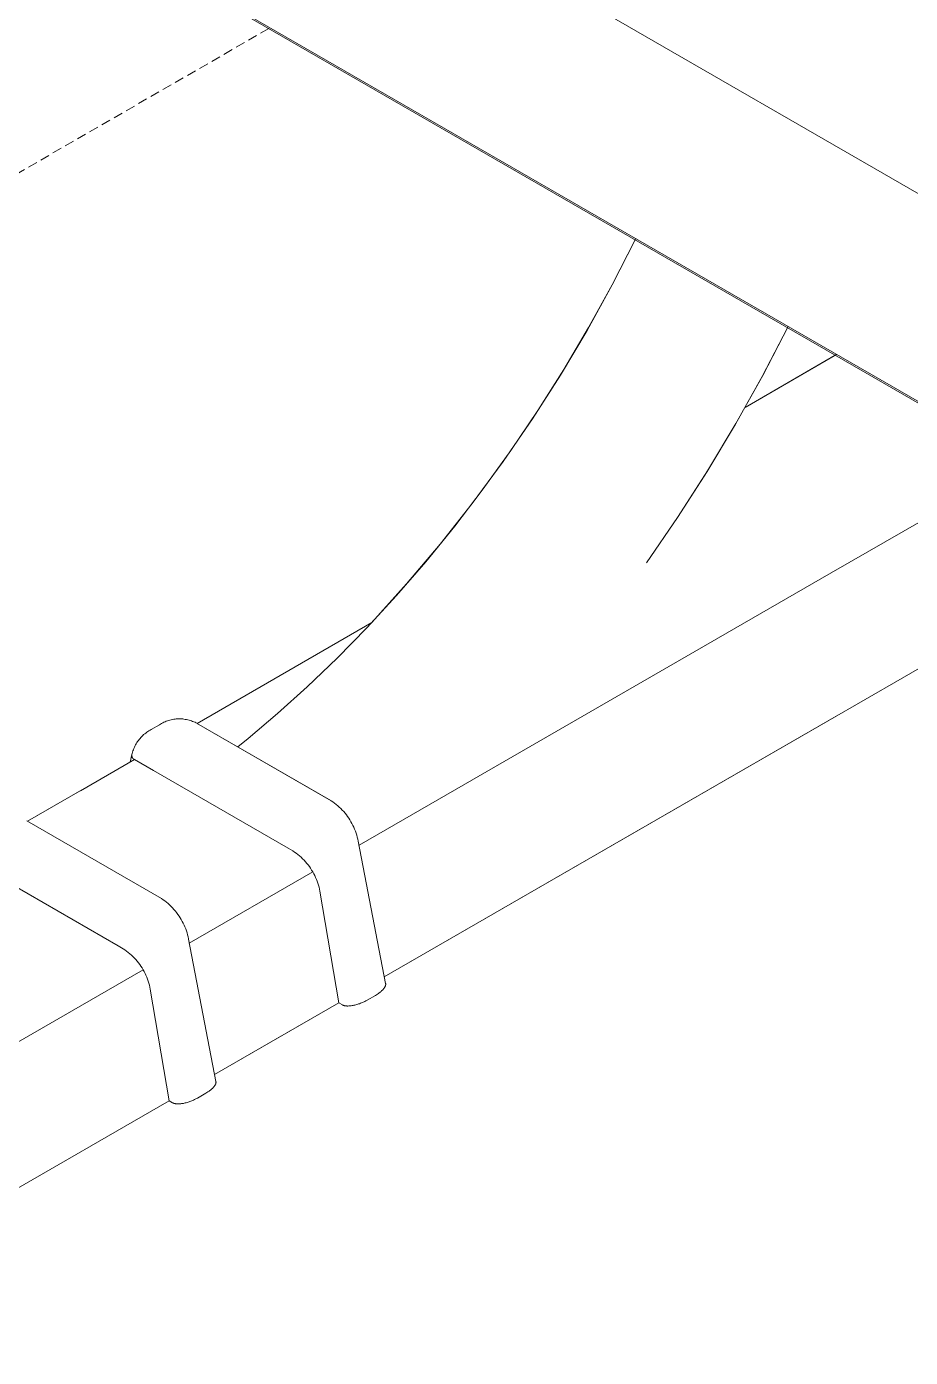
# Model space of a CAD drawing. Header units: millimetres. Extents: x -75 to 3710, y -20 to 2482.
# Drawn here: x 2634.3 to 2753.6, y 1058.4 to 1238.3 of the extents above; entities that cross this region are included whole.
import ezdxf

# ---------------------------------------------------------------- set-up
doc = ezdxf.new("R2010")
doc.units = ezdxf.units.MM
doc.linetypes.add('HIDDEN', pattern=[1.905, 1.27, -0.635])
doc.layers.add('ZANO_R', color=7, linetype='Continuous', lineweight=0)
doc.layers.add('ZANO_R_przerywana', color=7, linetype='HIDDEN', lineweight=0)

msp = doc.modelspace()

# ---------------------------------------------------------------- linework, layer by layer
at = {"layer": 'ZANO_R'}
for p, q in [((3440.53, 819.73), (2445.72, 1394.08)), ((3274.2, 887.42), (2603.52, 1274.64)), ((2821.68, 1148.9), (2659.61, 1242.47)), ((2713.34, 1203.36), (2716.45, 1209.44)), ((2713.35, 1203.35), (2716.53, 1209.61)), ((2709.96, 1197.2), (2713.35, 1203.35)), ((2710.15, 1197.57), (2713.34, 1203.36)), ((2706.37, 1191.16), (2709.96, 1197.2)), ((2706.81, 1191.9), (2710.15, 1197.57)), ((2737.03, 1197.56), (2733.61, 1190.98)), ((2737.11, 1197.73), (2733.68, 1191.11)), ((2731.3, 1186.79), (2743.67, 1193.94)), ((2731.3, 1186.79), (2743.49, 1193.83)), ((2702.59, 1185.25), (2706.37, 1191.16)), ((2703.31, 1186.35), (2706.81, 1191.9)), ((2733.61, 1190.98), (2729.99, 1184.5)), ((2733.68, 1191.11), (2730.05, 1184.6)), ((2699.68, 1180.97), (2703.31, 1186.35)), ((2698.62, 1179.46), (2702.59, 1185.25)), ((2729.99, 1184.5), (2726.18, 1178.13)), ((2730.05, 1184.6), (2726.22, 1178.2)), ((2695.94, 1175.76), (2699.68, 1180.97)), ((2694.46, 1173.8), (2698.62, 1179.46)), ((2742.93, 1164.41), (2768.87, 1179.39)), ((2726.18, 1178.13), (2722.17, 1171.89)), ((2726.22, 1178.2), (2722.19, 1171.92)), ((2692.11, 1170.74), (2695.94, 1175.76)), ((2690.12, 1168.29), (2694.46, 1173.8)), ((2722.19, 1171.92), (2717.98, 1165.77)), ((2722.17, 1171.89), (2717.98, 1165.77)), ((2682.57, 1109.83), (2785.78, 1169.41)), ((2688.2, 1165.93), (2692.11, 1170.74)), ((2685.59, 1162.92), (2690.12, 1168.29)), ((2684.23, 1161.34), (2688.2, 1165.93)), ((2679.16, 1127.59), (2742.93, 1164.41)), ((2680.9, 1157.69), (2685.59, 1162.92)), ((2680.23, 1156.98), (2684.23, 1161.34)), ((2657.3, 1144.07), (2680.9, 1157.69)), ((2657.3, 1144.07), (2680.9, 1157.69)), ((2676.2, 1152.87), (2680.23, 1156.98)), ((2672.17, 1149), (2676.2, 1152.87)), ((2668.16, 1145.39), (2672.17, 1149)), ((2652.5, 1144.07), (2652.66, 1144.16)), ((2652.5, 1144.07), (2652.66, 1144.16)), ((2652.66, 1144.16), (2652.81, 1144.23)), ((2652.66, 1144.16), (2652.81, 1144.23)), ((2652.81, 1144.23), (2652.97, 1144.3)), ((2652.81, 1144.23), (2652.97, 1144.3)), ((2652.97, 1144.3), (2653.13, 1144.36)), ((2652.97, 1144.3), (2653.13, 1144.36)), ((2653.13, 1144.36), (2653.3, 1144.42)), ((2653.13, 1144.36), (2653.3, 1144.42)), ((2653.3, 1144.42), (2653.46, 1144.48)), ((2653.3, 1144.42), (2653.46, 1144.48)), ((2653.46, 1144.48), (2653.63, 1144.52)), ((2653.46, 1144.48), (2653.63, 1144.52)), ((2653.63, 1144.52), (2653.8, 1144.56)), ((2653.63, 1144.52), (2653.8, 1144.56)), ((2653.8, 1144.56), (2653.97, 1144.6)), ((2653.8, 1144.56), (2653.97, 1144.6)), ((2653.97, 1144.6), (2654.14, 1144.63)), ((2653.97, 1144.6), (2654.14, 1144.63)), ((2654.14, 1144.63), (2654.31, 1144.65)), ((2654.14, 1144.63), (2654.31, 1144.65)), ((2654.31, 1144.65), (2654.48, 1144.67)), ((2654.31, 1144.65), (2654.48, 1144.67)), ((2654.48, 1144.67), (2654.65, 1144.68)), ((2654.48, 1144.67), (2654.65, 1144.68)), ((2654.65, 1144.68), (2654.83, 1144.69)), ((2654.65, 1144.68), (2654.83, 1144.69)), ((2654.83, 1144.69), (2655, 1144.69)), ((2654.83, 1144.69), (2655, 1144.69)), ((2655, 1144.69), (2655.17, 1144.68)), ((2655, 1144.69), (2655.17, 1144.68)), ((2655.17, 1144.68), (2655.35, 1144.67)), ((2655.17, 1144.68), (2655.35, 1144.67)), ((2655.35, 1144.67), (2655.52, 1144.65)), ((2655.35, 1144.67), (2655.52, 1144.65)), ((2655.52, 1144.65), (2655.69, 1144.62)), ((2655.52, 1144.65), (2655.69, 1144.62)), ((2655.69, 1144.62), (2655.86, 1144.59)), ((2655.69, 1144.62), (2655.86, 1144.59)), ((2655.86, 1144.59), (2656.03, 1144.56)), ((2655.86, 1144.59), (2656.03, 1144.56)), ((2656.03, 1144.56), (2656.2, 1144.51)), ((2656.03, 1144.56), (2656.2, 1144.51)), ((2656.2, 1144.51), (2656.36, 1144.46)), ((2656.2, 1144.51), (2656.36, 1144.46)), ((2656.36, 1144.46), (2656.53, 1144.41)), ((2656.36, 1144.46), (2656.53, 1144.41)), ((2656.53, 1144.41), (2656.69, 1144.35)), ((2656.53, 1144.41), (2656.69, 1144.35)), ((2656.69, 1144.35), (2656.85, 1144.29)), ((2656.69, 1144.35), (2656.85, 1144.29)), ((2656.85, 1144.29), (2657.01, 1144.22)), ((2656.85, 1144.29), (2657.01, 1144.22)), ((2657.01, 1144.22), (2657.17, 1144.14)), ((2657.01, 1144.22), (2657.17, 1144.14)), ((2664.17, 1142.03), (2668.16, 1145.39)), ((2682.57, 1109.83), (2743.59, 1145.06)), ((2649.82, 1142.3), (2649.94, 1142.43)), ((2649.82, 1142.3), (2649.94, 1142.43)), ((2649.94, 1142.43), (2650.07, 1142.55)), ((2649.94, 1142.43), (2650.07, 1142.55)), ((2650.07, 1142.55), (2650.21, 1142.66)), ((2650.07, 1142.55), (2650.21, 1142.66)), ((2650.21, 1142.66), (2650.35, 1142.77)), ((2650.21, 1142.66), (2650.35, 1142.77)), ((2650.35, 1142.77), (2650.49, 1142.88)), ((2650.35, 1142.77), (2650.49, 1142.88)), ((2650.49, 1142.88), (2650.63, 1142.98)), ((2650.49, 1142.88), (2650.63, 1142.98)), ((2650.63, 1142.98), (2650.78, 1143.08)), ((2650.63, 1142.98), (2650.78, 1143.08)), ((2650.78, 1143.08), (2650.93, 1143.17)), ((2650.78, 1143.08), (2650.93, 1143.17)), ((2650.93, 1143.17), (2651.09, 1143.25)), ((2650.93, 1143.17), (2651.09, 1143.25)), ((2651.09, 1143.25), (2652.21, 1143.9)), ((2651.09, 1143.25), (2652.21, 1143.9)), ((2652.21, 1143.9), (2652.35, 1143.99)), ((2652.21, 1143.9), (2652.35, 1143.99)), ((2652.35, 1143.99), (2652.5, 1144.07)), ((2652.35, 1143.99), (2652.5, 1144.07)), ((2657.2, 1144.12), (2675.37, 1133.63)), ((2657.2, 1144.12), (2675.38, 1133.62)), ((2648.69, 1140.52), (2648.75, 1140.69)), ((2648.69, 1140.52), (2648.75, 1140.69)), ((2648.75, 1140.69), (2648.82, 1140.85)), ((2648.75, 1140.69), (2648.82, 1140.85)), ((2648.82, 1140.85), (2648.9, 1141.01)), ((2648.82, 1140.85), (2648.9, 1141.01)), ((2648.9, 1141.01), (2648.98, 1141.17)), ((2648.9, 1141.01), (2648.98, 1141.17)), ((2648.98, 1141.17), (2649.07, 1141.32)), ((2648.98, 1141.17), (2649.07, 1141.32)), ((2649.07, 1141.32), (2649.16, 1141.47)), ((2649.07, 1141.32), (2649.16, 1141.47)), ((2649.16, 1141.47), (2649.26, 1141.62)), ((2649.16, 1141.47), (2649.26, 1141.62)), ((2649.26, 1141.62), (2649.36, 1141.76)), ((2649.26, 1141.62), (2649.36, 1141.76)), ((2649.36, 1141.76), (2649.47, 1141.9)), ((2649.36, 1141.76), (2649.47, 1141.9)), ((2649.47, 1141.9), (2649.58, 1142.04)), ((2649.47, 1141.9), (2649.58, 1142.04)), ((2649.58, 1142.04), (2649.7, 1142.17)), ((2649.58, 1142.04), (2649.7, 1142.17)), ((2649.7, 1142.17), (2649.82, 1142.3)), ((2649.7, 1142.17), (2649.82, 1142.3)), ((2662.77, 1140.9), (2664.17, 1142.03)), ((2634.38, 1130.84), (2648.84, 1139.18)), ((2641.54, 1134.97), (2648.84, 1139.18)), ((2641.54, 1134.97), (2648.84, 1139.18)), ((2648.23, 1138.83), (2648.49, 1139.87)), ((2648.23, 1138.83), (2648.49, 1139.87)), ((2648.48, 1139.79), (2648.47, 1139.77)), ((2648.48, 1139.79), (2648.47, 1139.77)), ((2648.47, 1139.77), (2648.47, 1139.74)), ((2648.47, 1139.77), (2648.47, 1139.74)), ((2648.47, 1139.74), (2648.47, 1139.72)), ((2648.47, 1139.74), (2648.47, 1139.72)), ((2648.47, 1139.72), (2648.47, 1139.7)), ((2648.47, 1139.72), (2648.47, 1139.7)), ((2648.47, 1139.7), (2648.47, 1139.68)), ((2648.47, 1139.7), (2648.47, 1139.68)), ((2648.47, 1139.68), (2648.48, 1139.66)), ((2648.47, 1139.68), (2648.48, 1139.66)), ((2648.49, 1139.85), (2648.48, 1139.83)), ((2648.49, 1139.85), (2648.48, 1139.83)), ((2648.48, 1139.83), (2648.48, 1139.81)), ((2648.48, 1139.83), (2648.48, 1139.81)), ((2648.48, 1139.81), (2648.48, 1139.79)), ((2648.48, 1139.81), (2648.48, 1139.79)), ((2648.48, 1139.66), (2648.48, 1139.64)), ((2648.48, 1139.66), (2648.48, 1139.64)), ((2648.48, 1139.64), (2648.48, 1139.62)), ((2648.48, 1139.64), (2648.48, 1139.62)), ((2648.48, 1139.62), (2648.49, 1139.6)), ((2648.48, 1139.62), (2648.49, 1139.6)), ((2648.49, 1139.85), (2648.53, 1140.02)), ((2648.49, 1139.85), (2648.53, 1140.02)), ((2648.49, 1139.87), (2648.49, 1139.86)), ((2648.49, 1139.6), (2648.49, 1139.58)), ((2648.49, 1139.6), (2648.49, 1139.58)), ((2648.49, 1139.58), (2648.5, 1139.56)), ((2648.49, 1139.58), (2648.5, 1139.56)), ((2648.5, 1139.56), (2648.5, 1139.54)), ((2648.5, 1139.56), (2648.5, 1139.54)), ((2648.5, 1139.54), (2648.51, 1139.52)), ((2648.5, 1139.54), (2648.51, 1139.52)), ((2648.51, 1139.52), (2648.52, 1139.51)), ((2648.51, 1139.52), (2648.52, 1139.51)), ((2648.52, 1139.51), (2648.52, 1139.49)), ((2648.52, 1139.51), (2648.52, 1139.49)), ((2648.52, 1139.49), (2648.53, 1139.47)), ((2648.52, 1139.49), (2648.53, 1139.47)), ((2648.53, 1140.02), (2648.58, 1140.19)), ((2648.53, 1140.02), (2648.58, 1140.19)), ((2648.53, 1139.47), (2648.54, 1139.45)), ((2648.53, 1139.47), (2648.54, 1139.45)), ((2648.54, 1139.45), (2648.55, 1139.43)), ((2648.54, 1139.45), (2648.55, 1139.43)), ((2648.55, 1139.43), (2648.56, 1139.42)), ((2648.55, 1139.43), (2648.56, 1139.42)), ((2648.56, 1139.42), (2648.57, 1139.4)), ((2648.56, 1139.42), (2648.57, 1139.4)), ((2648.57, 1139.4), (2648.58, 1139.38)), ((2648.57, 1139.4), (2648.58, 1139.38)), ((2648.58, 1140.19), (2648.63, 1140.36)), ((2648.58, 1140.19), (2648.63, 1140.36)), ((2648.58, 1139.38), (2648.6, 1139.36)), ((2648.58, 1139.38), (2648.6, 1139.36)), ((2648.6, 1139.36), (2648.61, 1139.35)), ((2648.6, 1139.36), (2648.61, 1139.35)), ((2648.61, 1139.35), (2648.62, 1139.33)), ((2648.61, 1139.35), (2648.62, 1139.33)), ((2648.62, 1139.33), (2648.64, 1139.32)), ((2648.62, 1139.33), (2648.64, 1139.32)), ((2648.63, 1140.36), (2648.69, 1140.52)), ((2648.63, 1140.36), (2648.69, 1140.52)), ((2648.64, 1139.32), (2648.65, 1139.3)), ((2648.64, 1139.32), (2648.65, 1139.3)), ((2648.65, 1139.3), (2648.67, 1139.29)), ((2648.65, 1139.3), (2648.67, 1139.29)), ((2648.67, 1139.29), (2648.68, 1139.28)), ((2648.67, 1139.29), (2648.68, 1139.28)), ((2648.68, 1139.28), (2648.7, 1139.26)), ((2648.68, 1139.28), (2648.7, 1139.26)), ((2648.7, 1139.26), (2648.71, 1139.25)), ((2648.7, 1139.26), (2648.71, 1139.25)), ((2648.71, 1139.25), (2648.73, 1139.24)), ((2648.71, 1139.25), (2648.73, 1139.24)), ((2648.73, 1139.24), (2648.75, 1139.23)), ((2648.73, 1139.24), (2648.75, 1139.23)), ((2648.75, 1139.23), (2648.76, 1139.22)), ((2648.75, 1139.23), (2648.76, 1139.22)), ((2648.76, 1139.22), (2648.78, 1139.21)), ((2648.76, 1139.22), (2648.78, 1139.21)), ((2648.78, 1139.21), (2648.8, 1139.2)), ((2648.78, 1139.21), (2648.8, 1139.2)), ((2648.8, 1139.2), (2648.82, 1139.19)), ((2648.8, 1139.2), (2648.82, 1139.19)), ((2648.82, 1139.19), (2648.84, 1139.18)), ((2648.82, 1139.19), (2648.84, 1139.18)), ((2648.84, 1139.18), (2651.39, 1137.71)), ((2651.39, 1137.71), (2669.57, 1127.21)), ((2634.38, 1130.84), (2641.51, 1134.95)), ((2634.38, 1130.84), (2641.51, 1134.95)), ((2675.39, 1133.62), (2675.62, 1133.46)), ((2675.39, 1133.62), (2675.62, 1133.46)), ((2675.62, 1133.46), (2675.85, 1133.3)), ((2675.62, 1133.46), (2675.85, 1133.3)), ((2675.85, 1133.3), (2676.07, 1133.12)), ((2675.85, 1133.3), (2676.07, 1133.12)), ((2676.07, 1133.12), (2676.29, 1132.94)), ((2676.07, 1133.12), (2676.29, 1132.94)), ((2676.29, 1132.94), (2676.5, 1132.76)), ((2676.29, 1132.94), (2676.5, 1132.76)), ((2676.5, 1132.76), (2676.7, 1132.56)), ((2676.5, 1132.76), (2676.7, 1132.56)), ((2676.7, 1132.56), (2676.9, 1132.36)), ((2676.7, 1132.56), (2676.9, 1132.36)), ((2676.9, 1132.36), (2677.09, 1132.15)), ((2676.9, 1132.36), (2677.09, 1132.15)), ((2677.09, 1132.15), (2677.27, 1131.94)), ((2677.09, 1132.15), (2677.27, 1131.94)), ((2677.27, 1131.94), (2677.45, 1131.72)), ((2677.27, 1131.94), (2677.45, 1131.72)), ((2677.45, 1131.72), (2677.61, 1131.49)), ((2677.45, 1131.72), (2677.61, 1131.49)), ((2634.28, 1130.89), (2652.46, 1120.4)), ((2634.28, 1130.89), (2652.47, 1120.39)), ((2677.61, 1131.49), (2677.77, 1131.26)), ((2677.61, 1131.49), (2677.77, 1131.26)), ((2677.77, 1131.26), (2677.93, 1131.03)), ((2677.77, 1131.26), (2677.93, 1131.03)), ((2677.93, 1131.03), (2678.07, 1130.78)), ((2677.93, 1131.03), (2678.07, 1130.78)), ((2678.07, 1130.78), (2678.21, 1130.54)), ((2678.07, 1130.78), (2678.21, 1130.54)), ((2678.21, 1130.54), (2678.34, 1130.29)), ((2678.21, 1130.54), (2678.34, 1130.29)), ((2678.34, 1130.29), (2678.46, 1130.03)), ((2678.34, 1130.29), (2678.46, 1130.03)), ((2678.46, 1130.03), (2678.57, 1129.77)), ((2678.46, 1130.03), (2678.57, 1129.77)), ((2678.57, 1129.77), (2678.67, 1129.51)), ((2678.57, 1129.77), (2678.67, 1129.51)), ((2678.67, 1129.51), (2678.76, 1129.25)), ((2678.67, 1129.51), (2678.76, 1129.25)), ((2678.76, 1129.25), (2678.85, 1128.98)), ((2678.76, 1129.25), (2678.85, 1128.98)), ((2678.85, 1128.98), (2678.92, 1128.71)), ((2678.85, 1128.98), (2678.92, 1128.71)), ((2678.92, 1128.71), (2678.99, 1128.43)), ((2678.92, 1128.71), (2678.99, 1128.43)), ((2678.99, 1128.43), (2679.05, 1128.16)), ((2678.99, 1128.43), (2679.05, 1128.16)), ((2679.05, 1128.15), (2682.75, 1108.91)), ((2679.05, 1128.14), (2682.75, 1108.91)), ((2669.57, 1127.21), (2670.22, 1126.83)), ((2670.22, 1126.83), (2670.46, 1126.68)), ((2670.46, 1126.68), (2670.68, 1126.51)), ((2670.68, 1126.51), (2670.91, 1126.34)), ((2670.91, 1126.34), (2671.12, 1126.16)), ((2671.12, 1126.16), (2671.33, 1125.97)), ((2628.48, 1124.48), (2646.65, 1113.98)), ((2671.33, 1125.97), (2671.54, 1125.78)), ((2671.54, 1125.78), (2671.73, 1125.57)), ((2671.73, 1125.57), (2671.92, 1125.37)), ((2671.92, 1125.37), (2672.11, 1125.15)), ((2672.11, 1125.15), (2672.28, 1124.93)), ((2672.28, 1124.93), (2672.45, 1124.71)), ((2672.45, 1124.71), (2672.61, 1124.48)), ((2672.61, 1124.48), (2672.76, 1124.24)), ((2656.24, 1114.36), (2672.91, 1123.99)), ((2672.76, 1124.24), (2672.91, 1124)), ((2672.91, 1124), (2673.04, 1123.75)), ((2673.04, 1123.75), (2673.17, 1123.5)), ((2673.17, 1123.5), (2673.29, 1123.25)), ((2673.29, 1123.25), (2673.4, 1122.99)), ((2673.4, 1122.99), (2673.51, 1122.73)), ((2673.51, 1122.73), (2673.6, 1122.46)), ((2673.6, 1122.46), (2673.68, 1122.19)), ((2673.68, 1122.19), (2673.76, 1121.92)), ((2673.76, 1121.92), (2673.83, 1121.65)), ((2673.83, 1121.65), (2673.88, 1121.37)), ((2673.88, 1121.37), (2676.44, 1106.29)), ((2673.88, 1121.37), (2673.88, 1121.37)), ((2652.47, 1120.39), (2652.71, 1120.23)), ((2652.47, 1120.39), (2652.71, 1120.23)), ((2652.71, 1120.23), (2652.93, 1120.07)), ((2652.71, 1120.23), (2652.93, 1120.07)), ((2652.93, 1120.07), (2653.16, 1119.89)), ((2652.93, 1120.07), (2653.16, 1119.89)), ((2653.16, 1119.89), (2653.37, 1119.71)), ((2653.16, 1119.89), (2653.37, 1119.71)), ((2653.37, 1119.71), (2653.58, 1119.53)), ((2653.37, 1119.71), (2653.58, 1119.53)), ((2653.58, 1119.53), (2653.79, 1119.33)), ((2653.58, 1119.53), (2653.79, 1119.33)), ((2653.79, 1119.33), (2653.98, 1119.13)), ((2653.79, 1119.33), (2653.98, 1119.13)), ((2653.98, 1119.13), (2654.17, 1118.92)), ((2653.98, 1119.13), (2654.17, 1118.92)), ((2654.17, 1118.92), (2654.36, 1118.71)), ((2654.17, 1118.92), (2654.36, 1118.71)), ((2654.36, 1118.71), (2654.53, 1118.49)), ((2654.36, 1118.71), (2654.53, 1118.49)), ((2654.53, 1118.49), (2654.7, 1118.26)), ((2654.53, 1118.49), (2654.7, 1118.26)), ((2654.7, 1118.26), (2654.86, 1118.03)), ((2654.7, 1118.26), (2654.86, 1118.03)), ((2654.86, 1118.03), (2655.01, 1117.8)), ((2654.86, 1118.03), (2655.01, 1117.8)), ((2655.01, 1117.8), (2655.16, 1117.56)), ((2655.01, 1117.8), (2655.16, 1117.56)), ((2655.16, 1117.56), (2655.29, 1117.31)), ((2655.16, 1117.56), (2655.29, 1117.31)), ((2655.29, 1117.31), (2655.42, 1117.06)), ((2655.29, 1117.31), (2655.42, 1117.06)), ((2655.42, 1117.06), (2655.54, 1116.8)), ((2655.42, 1117.06), (2655.54, 1116.8)), ((2655.54, 1116.8), (2655.65, 1116.55)), ((2655.54, 1116.8), (2655.65, 1116.55)), ((2655.65, 1116.55), (2655.76, 1116.28)), ((2655.65, 1116.55), (2655.76, 1116.28)), ((2655.76, 1116.28), (2655.85, 1116.02)), ((2655.76, 1116.28), (2655.85, 1116.02)), ((2655.85, 1116.02), (2655.93, 1115.75)), ((2655.85, 1116.02), (2655.93, 1115.75)), ((2655.93, 1115.75), (2656.01, 1115.48)), ((2655.93, 1115.75), (2656.01, 1115.48)), ((2656.01, 1115.48), (2656.08, 1115.2)), ((2656.01, 1115.48), (2656.08, 1115.2)), ((2646.65, 1113.98), (2647.31, 1113.6)), ((2647.31, 1113.6), (2647.54, 1113.45)), ((2656.08, 1115.2), (2656.13, 1114.93)), ((2656.08, 1115.2), (2656.13, 1114.93)), ((2656.13, 1114.92), (2659.84, 1095.68)), ((2656.14, 1114.91), (2659.84, 1095.68)), ((2647.54, 1113.45), (2647.77, 1113.28)), ((2647.77, 1113.28), (2647.99, 1113.11)), ((2647.99, 1113.11), (2648.21, 1112.93)), ((2648.21, 1112.93), (2648.42, 1112.74)), ((2648.42, 1112.74), (2648.62, 1112.55)), ((2648.62, 1112.55), (2648.82, 1112.35)), ((2648.82, 1112.35), (2649.01, 1112.14)), ((2649.01, 1112.14), (2649.19, 1111.92)), ((2649.19, 1111.92), (2649.37, 1111.7)), ((2650, 1110.76), (2532.18, 1042.73)), ((2649.37, 1111.7), (2649.54, 1111.48)), ((2649.54, 1111.48), (2649.7, 1111.25)), ((2649.7, 1111.25), (2649.85, 1111.01)), ((2649.85, 1111.01), (2649.99, 1110.77)), ((2649.99, 1110.77), (2650.13, 1110.52)), ((2650.13, 1110.52), (2650.26, 1110.27)), ((2650.26, 1110.27), (2650.38, 1110.02)), ((2650.38, 1110.02), (2650.49, 1109.76)), ((2650.49, 1109.76), (2650.59, 1109.5)), ((2650.59, 1109.5), (2650.69, 1109.23)), ((2650.69, 1109.23), (2650.77, 1108.96)), ((2650.77, 1108.96), (2650.85, 1108.69)), ((2650.85, 1108.69), (2650.91, 1108.42)), ((2650.91, 1108.42), (2650.97, 1108.14)), ((2682.46, 1108.17), (2682.42, 1108.12)), ((2682.46, 1108.17), (2682.42, 1108.12)), ((2682.51, 1108.22), (2682.46, 1108.17)), ((2682.51, 1108.22), (2682.46, 1108.17)), ((2682.53, 1108.25), (2682.51, 1108.22)), ((2682.53, 1108.25), (2682.51, 1108.22)), ((2682.55, 1108.28), (2682.53, 1108.25)), ((2682.55, 1108.28), (2682.53, 1108.25)), ((2682.57, 1108.31), (2682.55, 1108.28)), ((2682.57, 1108.31), (2682.55, 1108.28)), ((2682.59, 1108.33), (2682.57, 1108.31)), ((2682.59, 1108.33), (2682.57, 1108.31)), ((2682.6, 1108.36), (2682.59, 1108.33)), ((2682.6, 1108.36), (2682.59, 1108.33)), ((2682.62, 1108.39), (2682.6, 1108.36)), ((2682.62, 1108.39), (2682.6, 1108.36)), ((2682.63, 1108.41), (2682.62, 1108.39)), ((2682.63, 1108.41), (2682.62, 1108.39)), ((2682.65, 1108.44), (2682.63, 1108.41)), ((2682.65, 1108.44), (2682.63, 1108.41)), ((2682.66, 1108.47), (2682.65, 1108.44)), ((2682.66, 1108.47), (2682.65, 1108.44)), ((2682.68, 1108.49), (2682.66, 1108.47)), ((2682.68, 1108.49), (2682.66, 1108.47)), ((2682.69, 1108.52), (2682.68, 1108.49)), ((2682.69, 1108.52), (2682.68, 1108.49)), ((2682.7, 1108.54), (2682.69, 1108.52)), ((2682.7, 1108.54), (2682.69, 1108.52)), ((2682.71, 1108.57), (2682.7, 1108.54)), ((2682.71, 1108.57), (2682.7, 1108.54)), ((2682.72, 1108.59), (2682.71, 1108.57)), ((2682.72, 1108.59), (2682.71, 1108.57)), ((2682.73, 1108.62), (2682.72, 1108.59)), ((2682.73, 1108.62), (2682.72, 1108.59)), ((2682.74, 1108.67), (2682.73, 1108.64)), ((2682.74, 1108.67), (2682.73, 1108.64)), ((2682.73, 1108.64), (2682.73, 1108.62)), ((2682.73, 1108.64), (2682.73, 1108.62)), ((2682.75, 1108.69), (2682.74, 1108.67)), ((2682.75, 1108.69), (2682.74, 1108.67)), ((2682.75, 1108.91), (2682.75, 1108.9)), ((2682.75, 1108.91), (2682.75, 1108.9)), ((2682.75, 1108.9), (2682.75, 1108.89)), ((2682.75, 1108.9), (2682.75, 1108.89)), ((2682.75, 1108.89), (2682.76, 1108.88)), ((2682.75, 1108.89), (2682.76, 1108.88)), ((2682.76, 1108.75), (2682.75, 1108.74)), ((2682.76, 1108.75), (2682.75, 1108.74)), ((2682.75, 1108.74), (2682.75, 1108.73)), ((2682.75, 1108.74), (2682.75, 1108.73)), ((2682.75, 1108.73), (2682.75, 1108.71)), ((2682.75, 1108.73), (2682.75, 1108.71)), ((2682.75, 1108.71), (2682.75, 1108.7)), ((2682.75, 1108.71), (2682.75, 1108.7)), ((2682.75, 1108.7), (2682.75, 1108.69)), ((2682.75, 1108.7), (2682.75, 1108.69)), ((2682.76, 1108.88), (2682.76, 1108.87)), ((2682.76, 1108.88), (2682.76, 1108.87)), ((2682.76, 1108.87), (2682.76, 1108.86)), ((2682.76, 1108.87), (2682.76, 1108.86)), ((2682.76, 1108.86), (2682.76, 1108.85)), ((2682.76, 1108.86), (2682.76, 1108.85)), ((2682.76, 1108.85), (2682.76, 1108.84)), ((2682.76, 1108.85), (2682.76, 1108.84)), ((2682.76, 1108.84), (2682.76, 1108.83)), ((2682.76, 1108.84), (2682.76, 1108.83)), ((2682.76, 1108.83), (2682.76, 1108.82)), ((2682.76, 1108.83), (2682.76, 1108.82)), ((2682.76, 1108.82), (2682.76, 1108.81)), ((2682.76, 1108.82), (2682.76, 1108.81)), ((2682.76, 1108.81), (2682.76, 1108.79)), ((2682.76, 1108.81), (2682.76, 1108.79)), ((2682.76, 1108.79), (2682.76, 1108.78)), ((2682.76, 1108.79), (2682.76, 1108.78)), ((2682.76, 1108.78), (2682.76, 1108.77)), ((2682.76, 1108.78), (2682.76, 1108.77)), ((2682.76, 1108.77), (2682.76, 1108.76)), ((2682.76, 1108.77), (2682.76, 1108.76)), ((2682.76, 1108.76), (2682.76, 1108.75)), ((2682.76, 1108.76), (2682.76, 1108.75)), ((2650.97, 1108.14), (2650.97, 1108.14)), ((2650.97, 1108.14), (2653.52, 1093.06)), ((2679.72, 1106.38), (2679.6, 1106.33)), ((2679.72, 1106.38), (2679.6, 1106.33)), ((2679.84, 1106.44), (2679.72, 1106.38)), ((2679.84, 1106.44), (2679.72, 1106.38)), ((2679.95, 1106.49), (2679.84, 1106.44)), ((2679.95, 1106.49), (2679.84, 1106.44)), ((2680.06, 1106.55), (2679.95, 1106.49)), ((2680.06, 1106.55), (2679.95, 1106.49)), ((2680.16, 1106.6), (2680.06, 1106.55)), ((2680.16, 1106.6), (2680.06, 1106.55)), ((2680.26, 1106.66), (2680.16, 1106.6)), ((2680.26, 1106.66), (2680.16, 1106.6)), ((2681.38, 1107.31), (2680.26, 1106.66)), ((2681.38, 1107.31), (2680.26, 1106.66)), ((2681.53, 1107.39), (2681.38, 1107.31)), ((2681.53, 1107.39), (2681.38, 1107.31)), ((2681.67, 1107.49), (2681.53, 1107.39)), ((2681.67, 1107.49), (2681.53, 1107.39)), ((2681.81, 1107.58), (2681.67, 1107.49)), ((2681.81, 1107.58), (2681.67, 1107.49)), ((2681.88, 1107.63), (2681.81, 1107.58)), ((2681.88, 1107.63), (2681.81, 1107.58)), ((2681.95, 1107.69), (2681.88, 1107.63)), ((2681.95, 1107.69), (2681.88, 1107.63)), ((2682.01, 1107.74), (2681.95, 1107.69)), ((2682.01, 1107.74), (2681.95, 1107.69)), ((2682.08, 1107.79), (2682.01, 1107.74)), ((2682.08, 1107.79), (2682.01, 1107.74)), ((2682.14, 1107.84), (2682.08, 1107.79)), ((2682.14, 1107.84), (2682.08, 1107.79)), ((2682.2, 1107.9), (2682.14, 1107.84)), ((2682.2, 1107.9), (2682.14, 1107.84)), ((2682.26, 1107.95), (2682.2, 1107.9)), ((2682.26, 1107.95), (2682.2, 1107.9)), ((2682.31, 1108.01), (2682.26, 1107.95)), ((2682.31, 1108.01), (2682.26, 1107.95)), ((2682.37, 1108.06), (2682.31, 1108.01)), ((2682.37, 1108.06), (2682.31, 1108.01)), ((2682.42, 1108.12), (2682.37, 1108.06)), ((2682.42, 1108.12), (2682.37, 1108.06)), ((2676.44, 1106.29), (2659.66, 1096.6)), ((2667.85, 1101.33), (2676.44, 1106.29)), ((2667.85, 1101.33), (2676.44, 1106.29)), ((2676.91, 1106.02), (2676.44, 1106.29)), ((2676.91, 1106.02), (2676.44, 1106.29)), ((2676.92, 1106.01), (2676.91, 1106.02)), ((2676.92, 1106.01), (2676.91, 1106.02)), ((2676.93, 1106), (2676.92, 1106.01)), ((2676.93, 1106), (2676.92, 1106.01)), ((2676.95, 1105.99), (2676.93, 1106)), ((2676.95, 1105.99), (2676.93, 1106)), ((2676.96, 1105.99), (2676.95, 1105.99)), ((2676.96, 1105.99), (2676.95, 1105.99)), ((2676.97, 1105.98), (2676.96, 1105.99)), ((2676.97, 1105.98), (2676.96, 1105.99)), ((2676.99, 1105.98), (2676.97, 1105.98)), ((2676.99, 1105.98), (2676.97, 1105.98)), ((2677.02, 1105.96), (2676.99, 1105.98)), ((2677.02, 1105.96), (2676.99, 1105.98)), ((2677.05, 1105.95), (2677.02, 1105.96)), ((2677.05, 1105.95), (2677.02, 1105.96)), ((2677.08, 1105.94), (2677.05, 1105.95)), ((2677.08, 1105.94), (2677.05, 1105.95)), ((2677.11, 1105.93), (2677.08, 1105.94)), ((2677.11, 1105.93), (2677.08, 1105.94)), ((2677.15, 1105.92), (2677.11, 1105.93)), ((2677.15, 1105.92), (2677.11, 1105.93)), ((2677.18, 1105.91), (2677.15, 1105.92)), ((2677.18, 1105.91), (2677.15, 1105.92)), ((2677.22, 1105.9), (2677.18, 1105.91)), ((2677.22, 1105.9), (2677.18, 1105.91)), ((2677.26, 1105.89), (2677.22, 1105.9)), ((2677.26, 1105.89), (2677.22, 1105.9)), ((2677.3, 1105.89), (2677.26, 1105.89)), ((2677.3, 1105.89), (2677.26, 1105.89)), ((2677.34, 1105.88), (2677.3, 1105.89)), ((2677.34, 1105.88), (2677.3, 1105.89)), ((2677.39, 1105.88), (2677.34, 1105.88)), ((2677.39, 1105.88), (2677.34, 1105.88)), ((2677.43, 1105.87), (2677.39, 1105.88)), ((2677.43, 1105.87), (2677.39, 1105.88)), ((2677.48, 1105.87), (2677.43, 1105.87)), ((2677.48, 1105.87), (2677.43, 1105.87)), ((2677.52, 1105.87), (2677.48, 1105.87)), ((2677.52, 1105.87), (2677.48, 1105.87)), ((2677.57, 1105.86), (2677.52, 1105.87)), ((2677.57, 1105.86), (2677.52, 1105.87)), ((2677.62, 1105.86), (2677.57, 1105.86)), ((2677.62, 1105.86), (2677.57, 1105.86)), ((2677.67, 1105.86), (2677.62, 1105.86)), ((2677.67, 1105.86), (2677.62, 1105.86)), ((2677.77, 1105.87), (2677.67, 1105.86)), ((2677.77, 1105.87), (2677.67, 1105.86)), ((2677.88, 1105.87), (2677.77, 1105.87)), ((2677.88, 1105.87), (2677.77, 1105.87)), ((2678, 1105.88), (2677.88, 1105.87)), ((2678, 1105.88), (2677.88, 1105.87)), ((2678.11, 1105.9), (2678, 1105.88)), ((2678.11, 1105.9), (2678, 1105.88)), ((2678.23, 1105.92), (2678.11, 1105.9)), ((2678.23, 1105.92), (2678.11, 1105.9)), ((2678.35, 1105.94), (2678.23, 1105.92)), ((2678.35, 1105.94), (2678.23, 1105.92)), ((2678.48, 1105.96), (2678.35, 1105.94)), ((2678.48, 1105.96), (2678.35, 1105.94)), ((2678.6, 1105.99), (2678.48, 1105.96)), ((2678.6, 1105.99), (2678.48, 1105.96)), ((2678.73, 1106.02), (2678.6, 1105.99)), ((2678.73, 1106.02), (2678.6, 1105.99)), ((2678.86, 1106.06), (2678.73, 1106.02)), ((2678.86, 1106.06), (2678.73, 1106.02)), ((2678.98, 1106.1), (2678.86, 1106.06)), ((2678.98, 1106.1), (2678.86, 1106.06)), ((2679.11, 1106.14), (2678.98, 1106.1)), ((2679.11, 1106.14), (2678.98, 1106.1)), ((2679.23, 1106.18), (2679.11, 1106.14)), ((2679.23, 1106.18), (2679.11, 1106.14)), ((2679.36, 1106.23), (2679.23, 1106.18)), ((2679.36, 1106.23), (2679.23, 1106.18)), ((2679.48, 1106.28), (2679.36, 1106.23)), ((2679.48, 1106.28), (2679.36, 1106.23)), ((2679.6, 1106.33), (2679.48, 1106.28)), ((2679.6, 1106.33), (2679.48, 1106.28)), ((2667.85, 1101.33), (2659.66, 1096.6)), ((2667.85, 1101.33), (2659.66, 1096.6)), ((2659.84, 1095.68), (2659.84, 1095.67)), ((2659.84, 1095.68), (2659.84, 1095.67)), ((2659.84, 1095.67), (2659.84, 1095.66)), ((2659.84, 1095.67), (2659.84, 1095.66)), ((2659.84, 1095.66), (2659.84, 1095.65)), ((2659.84, 1095.66), (2659.84, 1095.65)), ((2659.84, 1095.65), (2659.84, 1095.64)), ((2659.84, 1095.65), (2659.84, 1095.64)), ((2659.84, 1095.64), (2659.84, 1095.63)), ((2659.84, 1095.64), (2659.84, 1095.63)), ((2659.84, 1095.63), (2659.85, 1095.62)), ((2659.84, 1095.63), (2659.85, 1095.62)), ((2659.85, 1095.62), (2659.85, 1095.61)), ((2659.85, 1095.62), (2659.85, 1095.61)), ((2659.85, 1095.61), (2659.85, 1095.6)), ((2659.85, 1095.61), (2659.85, 1095.6)), ((2659.85, 1095.6), (2659.85, 1095.59)), ((2659.85, 1095.6), (2659.85, 1095.59)), ((2659.85, 1095.59), (2659.85, 1095.58)), ((2659.85, 1095.59), (2659.85, 1095.58)), ((2659.85, 1095.58), (2659.85, 1095.56)), ((2659.85, 1095.58), (2659.85, 1095.56)), ((2658.46, 1094.08), (2657.35, 1093.43)), ((2658.46, 1094.08), (2657.35, 1093.43)), ((2658.61, 1094.16), (2658.46, 1094.08)), ((2658.61, 1094.16), (2658.46, 1094.08)), ((2658.76, 1094.26), (2658.61, 1094.16)), ((2658.76, 1094.26), (2658.61, 1094.16)), ((2658.9, 1094.35), (2658.76, 1094.26)), ((2658.9, 1094.35), (2658.76, 1094.26)), ((2658.97, 1094.4), (2658.9, 1094.35)), ((2658.97, 1094.4), (2658.9, 1094.35)), ((2659.03, 1094.46), (2658.97, 1094.4)), ((2659.03, 1094.46), (2658.97, 1094.4)), ((2659.1, 1094.51), (2659.03, 1094.46)), ((2659.1, 1094.51), (2659.03, 1094.46)), ((2659.17, 1094.56), (2659.1, 1094.51)), ((2659.17, 1094.56), (2659.1, 1094.51)), ((2659.23, 1094.61), (2659.17, 1094.56)), ((2659.23, 1094.61), (2659.17, 1094.56)), ((2659.29, 1094.67), (2659.23, 1094.61)), ((2659.29, 1094.67), (2659.23, 1094.61)), ((2659.35, 1094.72), (2659.29, 1094.67)), ((2659.35, 1094.72), (2659.29, 1094.67)), ((2659.4, 1094.78), (2659.35, 1094.72)), ((2659.4, 1094.78), (2659.35, 1094.72)), ((2659.45, 1094.83), (2659.4, 1094.78)), ((2659.45, 1094.83), (2659.4, 1094.78)), ((2659.5, 1094.89), (2659.45, 1094.83)), ((2659.5, 1094.89), (2659.45, 1094.83)), ((2659.55, 1094.94), (2659.5, 1094.89)), ((2659.55, 1094.94), (2659.5, 1094.89)), ((2659.59, 1095), (2659.55, 1094.94)), ((2659.59, 1095), (2659.55, 1094.94)), ((2659.61, 1095.02), (2659.59, 1095)), ((2659.61, 1095.02), (2659.59, 1095)), ((2659.63, 1095.05), (2659.61, 1095.02)), ((2659.63, 1095.05), (2659.61, 1095.02)), ((2659.65, 1095.08), (2659.63, 1095.05)), ((2659.65, 1095.08), (2659.63, 1095.05)), ((2659.67, 1095.1), (2659.65, 1095.08)), ((2659.67, 1095.1), (2659.65, 1095.08)), ((2659.69, 1095.13), (2659.67, 1095.1)), ((2659.69, 1095.13), (2659.67, 1095.1)), ((2659.71, 1095.16), (2659.69, 1095.13)), ((2659.71, 1095.16), (2659.69, 1095.13)), ((2659.72, 1095.18), (2659.71, 1095.16)), ((2659.72, 1095.18), (2659.71, 1095.16)), ((2659.74, 1095.21), (2659.72, 1095.18)), ((2659.74, 1095.21), (2659.72, 1095.18)), ((2659.75, 1095.24), (2659.74, 1095.21)), ((2659.75, 1095.24), (2659.74, 1095.21)), ((2659.76, 1095.26), (2659.75, 1095.24)), ((2659.76, 1095.26), (2659.75, 1095.24)), ((2659.77, 1095.29), (2659.76, 1095.26)), ((2659.77, 1095.29), (2659.76, 1095.26)), ((2659.79, 1095.31), (2659.77, 1095.29)), ((2659.79, 1095.31), (2659.77, 1095.29)), ((2659.8, 1095.34), (2659.79, 1095.31)), ((2659.8, 1095.34), (2659.79, 1095.31)), ((2659.81, 1095.39), (2659.8, 1095.36)), ((2659.81, 1095.39), (2659.8, 1095.36)), ((2659.8, 1095.36), (2659.8, 1095.34)), ((2659.8, 1095.36), (2659.8, 1095.34)), ((2659.82, 1095.41), (2659.81, 1095.39)), ((2659.82, 1095.41), (2659.81, 1095.39)), ((2659.83, 1095.44), (2659.82, 1095.41)), ((2659.83, 1095.44), (2659.82, 1095.41)), ((2659.84, 1095.48), (2659.83, 1095.47)), ((2659.84, 1095.48), (2659.83, 1095.47)), ((2659.83, 1095.47), (2659.83, 1095.46)), ((2659.83, 1095.47), (2659.83, 1095.46)), ((2659.83, 1095.46), (2659.83, 1095.44)), ((2659.83, 1095.46), (2659.83, 1095.44)), ((2659.85, 1095.56), (2659.84, 1095.55)), ((2659.85, 1095.56), (2659.84, 1095.55)), ((2659.84, 1095.55), (2659.84, 1095.54)), ((2659.84, 1095.55), (2659.84, 1095.54)), ((2659.84, 1095.54), (2659.84, 1095.53)), ((2659.84, 1095.54), (2659.84, 1095.53)), ((2659.84, 1095.53), (2659.84, 1095.52)), ((2659.84, 1095.53), (2659.84, 1095.52)), ((2659.84, 1095.52), (2659.84, 1095.51)), ((2659.84, 1095.52), (2659.84, 1095.51)), ((2659.84, 1095.51), (2659.84, 1095.5)), ((2659.84, 1095.51), (2659.84, 1095.5)), ((2659.84, 1095.5), (2659.84, 1095.48)), ((2659.84, 1095.5), (2659.84, 1095.48)), ((2653.52, 1093.06), (2518.64, 1015.18)), ((2653.52, 1093.06), (2518.64, 1015.18)), ((2653.99, 1092.79), (2653.52, 1093.06)), ((2653.99, 1092.79), (2653.52, 1093.06)), ((2654.01, 1092.78), (2653.99, 1092.79)), ((2654.01, 1092.78), (2653.99, 1092.79)), ((2654.02, 1092.77), (2654.01, 1092.78)), ((2654.02, 1092.77), (2654.01, 1092.78)), ((2654.03, 1092.77), (2654.02, 1092.77)), ((2654.03, 1092.77), (2654.02, 1092.77)), ((2654.05, 1092.76), (2654.03, 1092.77)), ((2654.05, 1092.76), (2654.03, 1092.77)), ((2654.06, 1092.75), (2654.05, 1092.76)), ((2654.06, 1092.75), (2654.05, 1092.76)), ((2654.07, 1092.75), (2654.06, 1092.75)), ((2654.07, 1092.75), (2654.06, 1092.75)), ((2654.1, 1092.73), (2654.07, 1092.75)), ((2654.1, 1092.73), (2654.07, 1092.75)), ((2654.13, 1092.72), (2654.1, 1092.73)), ((2654.13, 1092.72), (2654.1, 1092.73)), ((2654.17, 1092.71), (2654.13, 1092.72)), ((2654.17, 1092.71), (2654.13, 1092.72)), ((2654.2, 1092.7), (2654.17, 1092.71)), ((2654.2, 1092.7), (2654.17, 1092.71)), ((2654.23, 1092.69), (2654.2, 1092.7)), ((2654.23, 1092.69), (2654.2, 1092.7)), ((2654.27, 1092.68), (2654.23, 1092.69)), ((2654.27, 1092.68), (2654.23, 1092.69)), ((2654.31, 1092.67), (2654.27, 1092.68)), ((2654.31, 1092.67), (2654.27, 1092.68)), ((2654.35, 1092.67), (2654.31, 1092.67)), ((2654.35, 1092.67), (2654.31, 1092.67)), ((2654.39, 1092.66), (2654.35, 1092.67)), ((2654.39, 1092.66), (2654.35, 1092.67)), ((2654.43, 1092.65), (2654.39, 1092.66)), ((2654.43, 1092.65), (2654.39, 1092.66)), ((2654.47, 1092.65), (2654.43, 1092.65)), ((2654.47, 1092.65), (2654.43, 1092.65)), ((2654.52, 1092.64), (2654.47, 1092.65)), ((2654.52, 1092.64), (2654.47, 1092.65)), ((2654.56, 1092.64), (2654.52, 1092.64)), ((2654.56, 1092.64), (2654.52, 1092.64)), ((2654.61, 1092.64), (2654.56, 1092.64)), ((2654.61, 1092.64), (2654.56, 1092.64)), ((2654.66, 1092.63), (2654.61, 1092.64)), ((2654.66, 1092.63), (2654.61, 1092.64)), ((2654.71, 1092.63), (2654.66, 1092.63)), ((2654.71, 1092.63), (2654.66, 1092.63)), ((2654.76, 1092.63), (2654.71, 1092.63)), ((2654.76, 1092.63), (2654.71, 1092.63)), ((2654.86, 1092.64), (2654.76, 1092.63)), ((2654.86, 1092.64), (2654.76, 1092.63)), ((2654.97, 1092.64), (2654.86, 1092.64)), ((2654.97, 1092.64), (2654.86, 1092.64)), ((2655.08, 1092.65), (2654.97, 1092.64)), ((2655.08, 1092.65), (2654.97, 1092.64)), ((2655.2, 1092.67), (2655.08, 1092.65)), ((2655.2, 1092.67), (2655.08, 1092.65)), ((2655.32, 1092.69), (2655.2, 1092.67)), ((2655.32, 1092.69), (2655.2, 1092.67)), ((2655.44, 1092.71), (2655.32, 1092.69)), ((2655.44, 1092.71), (2655.32, 1092.69)), ((2655.56, 1092.73), (2655.44, 1092.71)), ((2655.56, 1092.73), (2655.44, 1092.71)), ((2655.69, 1092.76), (2655.56, 1092.73)), ((2655.69, 1092.76), (2655.56, 1092.73)), ((2655.81, 1092.79), (2655.69, 1092.76)), ((2655.81, 1092.79), (2655.69, 1092.76)), ((2655.94, 1092.83), (2655.81, 1092.79)), ((2655.94, 1092.83), (2655.81, 1092.79)), ((2656.07, 1092.87), (2655.94, 1092.83)), ((2656.07, 1092.87), (2655.94, 1092.83)), ((2656.2, 1092.91), (2656.07, 1092.87)), ((2656.2, 1092.91), (2656.07, 1092.87)), ((2656.32, 1092.96), (2656.2, 1092.91)), ((2656.32, 1092.96), (2656.2, 1092.91)), ((2656.45, 1093), (2656.32, 1092.96)), ((2656.45, 1093), (2656.32, 1092.96)), ((2656.57, 1093.05), (2656.45, 1093)), ((2656.57, 1093.05), (2656.45, 1093)), ((2656.69, 1093.1), (2656.57, 1093.05)), ((2656.69, 1093.1), (2656.57, 1093.05)), ((2656.81, 1093.15), (2656.69, 1093.1)), ((2656.81, 1093.15), (2656.69, 1093.1)), ((2656.92, 1093.21), (2656.81, 1093.15)), ((2656.92, 1093.21), (2656.81, 1093.15)), ((2657.03, 1093.26), (2656.92, 1093.21)), ((2657.03, 1093.26), (2656.92, 1093.21)), ((2657.14, 1093.32), (2657.03, 1093.26)), ((2657.14, 1093.32), (2657.03, 1093.26)), ((2657.25, 1093.37), (2657.14, 1093.32)), ((2657.25, 1093.37), (2657.14, 1093.32)), ((2657.35, 1093.43), (2657.25, 1093.37)), ((2657.35, 1093.43), (2657.25, 1093.37))]:
    msp.add_line(p, q, dxfattribs=at)
at = {"layer": 'ZANO_R_przerywana'}
msp.add_line((2666.97, 1238.01), (2569.32, 1181.62), dxfattribs=at)

doc.saveas('drawing.dxf')
